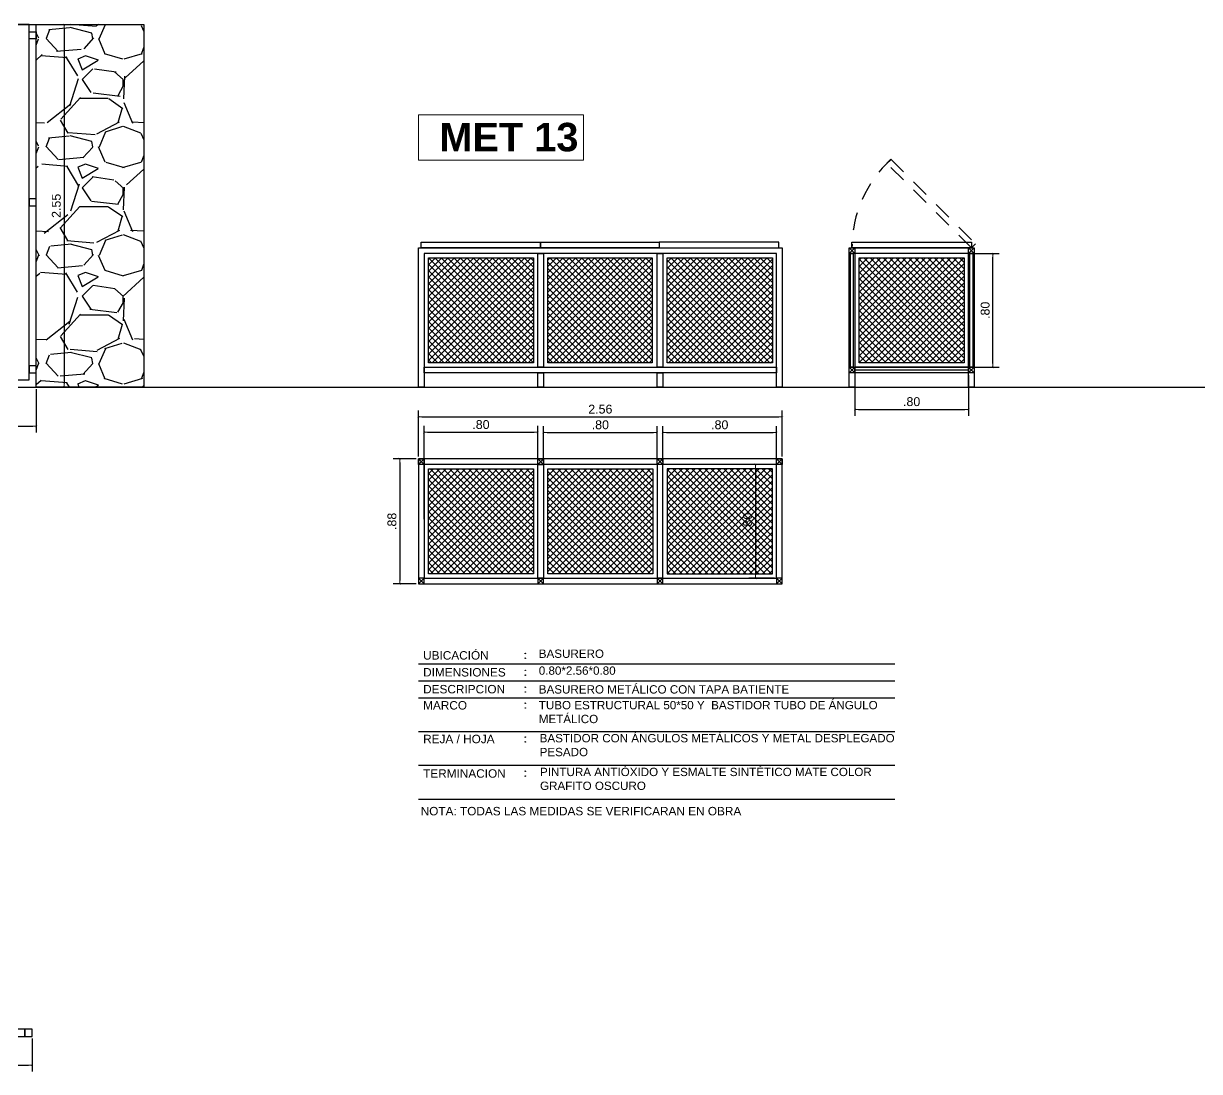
# Model space of a CAD drawing. Extents: x 465 to 637, y -105 to -61.
# Drawn here: x 560.63 to 568.9, y -83.52 to -76.15 of the extents above; entities that cross this region are included whole.
import ezdxf
from ezdxf.enums import TextEntityAlignment as Align

# ---------------------------------------------------------------- set-up
doc = ezdxf.new("R2010")
doc.units = 0
doc.linetypes.add('HIDDEN2', pattern=[0.1875, 0.125, -0.0625])
for name, color, linetype in [('0.1', 1, 'Continuous'), ('01', 1, 'Continuous'), ('ROT-02', 136, 'Continuous'), ('ROT-TXT', 2, 'Continuous')]:
    doc.layers.add(name, color=color, linetype=linetype)
doc.layers.add('A-Aberturas', color=2, linetype='Continuous', lineweight=18)
doc.layers.add('A-Cotas', color=1, linetype='Continuous', lineweight=5)
doc.styles.add('ARIAL', font='arial.ttf')
doc.styles.add('ROMANS', font='arial.ttf')
doc.styles.add('SANSSERIFBOLD', font='sasb____.pfb')
doc.dimstyles.new('ST-COTA-25', dxfattribs={"dimscale": 0.25, "dimtxt": 0.18, "dimasz": 0.1, "dimexe": 0.18, "dimexo": 0.0625, "dimgap": 0.09, "dimtad": 1, "dimzin": 4, "dimdsep": 46, "dimtxsty": 'ARIAL', "dimblk1": 'COTA_N', "dimblk2": 'COTA_N', "dimsah": 1, "dimcen": 0.09, "dimclrd": 8, "dimclre": 8, "dimclrt": 140, "dimadec": 0, "dimazin": 0, "dimtfac": 1, "dimtix": 1, "dimtmove": 0, "dimatfit": 3, "dimldrblk": 'COTA_N', "dimfxl": 0.18, "dimtolj": 1, "dimtzin": 0, "dimarcsym": 0})
pattern_1 = [(45, (-24.68206110793756, 28.89399060669226), (-0.02245064030267288, 0.02245064030267288), []), (135, (-24.68206110793756, 28.89399060669226), (-0.02245064030267288, -0.02245064030267288), [])]

# ---------------------------------------------------------------- blocks, each defined once
blk = doc.blocks.new('COTA_N')
for p, q in [((-1, 0), (0, 0)), ((0, 0.5), (0, -0.5))]:
    blk.add_line(p, q)
at = {"color": 3, "const_width": 0.065}
blk.add_lwpolyline([(0.1414213562373163, 0.1414213562373021), (0.2828427124746327, 0.2828427124746185), (0, 0), (-0.1414213562373021, -0.1414213562373021), (-0.2828427124746185, -0.2828427124746185)], dxfattribs=at)
blk = doc.blocks.new('*D174')
at = {"layer": 'A-Cotas', "color": 8, "lineweight": -2, "transparency": 16777216}
for p, q in [((559.3366757180729, -76.15944698722458), (560.959839525792, -76.15944698722458)), ((560.914839525792, -76.18444698722459), (560.914839525792, -78.68437910452148)), ((559.3366757180729, -78.70937910452149), (560.959839525792, -78.70937910452149))]:
    blk.add_line(p, q, dxfattribs=at)
at = {"layer": 'Defpoints', "color": 0, "transparency": 16777216}
for p in [(559.3210507180729, -76.15944698722458), (559.3210507180729, -78.70937910452149), (560.914839525792, -78.70937910452149)]:
    blk.add_point(p, dxfattribs=at)
at = {"layer": 'A-Cotas', "color": 8, "lineweight": -2, "transparency": 16777216, "xscale": 0.025, "yscale": 0.025, "zscale": 0.025}
for p, rotation in [((560.914839525792, -76.15944698722458), 90), ((560.914839525792, -78.70937910452149), 270)]:
    blk.add_blockref('COTA_N', p, dxfattribs=dict(at, rotation=rotation))
at = {"layer": 'A-Cotas', "transparency": 16777216, "insert": (560.8604287140593, -77.43441304587319), "char_height": 0.0625, "attachment_point": 5, "rotation": 90, "style": 'ARIAL'}
blk.add_mtext('\\A1;2.55', dxfattribs=at)
blk = doc.blocks.new('*D175')
at = {"layer": 'A-Cotas', "color": 8, "lineweight": -2, "transparency": 16777216}
for p, q in [((563.4472771294319, -79.63865553666254), (563.4472771294319, -78.98276439348234)), ((564.2472771294317, -79.63865553666191), (564.2472771294317, -78.98276439348234)), ((563.4722771294319, -79.02776439348234), (564.2222771294317, -79.02776439348234))]:
    blk.add_line(p, q, dxfattribs=at)
at = {"layer": 'Defpoints', "color": 0, "transparency": 16777216}
for p in [(564.2472771294317, -79.02776439348234), (563.4472771294319, -79.65428053666254), (564.2472771294317, -79.65428053666191)]:
    blk.add_point(p, dxfattribs=at)
at = {"layer": 'A-Cotas', "color": 8, "lineweight": -2, "transparency": 16777216, "xscale": 0.025, "yscale": 0.025, "zscale": 0.025, "rotation": 180}
blk.add_blockref('COTA_N', (563.4472771294319, -79.02776439348234), dxfattribs=at)
at = {"layer": 'A-Cotas', "color": 8, "lineweight": -2, "transparency": 16777216, "xscale": 0.025, "yscale": 0.025, "zscale": 0.025}
blk.add_blockref('COTA_N', (564.2472771294317, -79.02776439348234), dxfattribs=at)
at = {"layer": 'A-Cotas', "transparency": 16777216, "insert": (563.8472771294319, -78.97335358174973), "char_height": 0.0625, "attachment_point": 5, "style": 'ARIAL'}
blk.add_mtext('\\A1;.80', dxfattribs=at)
blk = doc.blocks.new('*D176')
at = {"layer": 'A-Cotas', "color": 8, "lineweight": -2, "transparency": 16777216}
for p, q in [((564.2872771294319, -79.2386555366625), (564.2872771294319, -78.98453216043531)), ((565.087277129432, -79.23865553666253), (565.087277129432, -78.98453216043531)), ((564.3122771294319, -79.02953216043531), (565.062277129432, -79.02953216043531))]:
    blk.add_line(p, q, dxfattribs=at)
at = {"layer": 'Defpoints', "color": 0, "transparency": 16777216}
for p in [(565.087277129432, -79.02953216043531), (564.2872771294319, -79.2542805366625), (565.087277129432, -79.25428053666253)]:
    blk.add_point(p, dxfattribs=at)
at = {"layer": 'A-Cotas', "color": 8, "lineweight": -2, "transparency": 16777216, "xscale": 0.025, "yscale": 0.025, "zscale": 0.025, "rotation": 180}
blk.add_blockref('COTA_N', (564.2872771294319, -79.02953216043531), dxfattribs=at)
at = {"layer": 'A-Cotas', "color": 8, "lineweight": -2, "transparency": 16777216, "xscale": 0.025, "yscale": 0.025, "zscale": 0.025}
blk.add_blockref('COTA_N', (565.087277129432, -79.02953216043531), dxfattribs=at)
at = {"layer": 'A-Cotas', "transparency": 16777216, "insert": (564.687277129432, -78.9751213487027), "char_height": 0.0625, "attachment_point": 5, "style": 'ARIAL'}
blk.add_mtext('\\A1;.80', dxfattribs=at)
blk = doc.blocks.new('*D177')
at = {"layer": 'A-Cotas', "color": 8, "lineweight": -2, "transparency": 16777216}
for p, q in [((565.127277129432, -79.23865553666255), (565.127277129432, -78.98453216043531)), ((565.9272771294319, -79.23865553666255), (565.9272771294319, -78.98453216043531)), ((565.1522771294319, -79.02953216043531), (565.9022771294319, -79.02953216043531))]:
    blk.add_line(p, q, dxfattribs=at)
at = {"layer": 'Defpoints', "color": 0, "transparency": 16777216}
for p in [(565.9272771294319, -79.02953216043531), (565.127277129432, -79.25428053666255), (565.9272771294319, -79.25428053666255)]:
    blk.add_point(p, dxfattribs=at)
at = {"layer": 'A-Cotas', "color": 8, "lineweight": -2, "transparency": 16777216, "xscale": 0.025, "yscale": 0.025, "zscale": 0.025, "rotation": 180}
blk.add_blockref('COTA_N', (565.127277129432, -79.02953216043531), dxfattribs=at)
at = {"layer": 'A-Cotas', "color": 8, "lineweight": -2, "transparency": 16777216, "xscale": 0.025, "yscale": 0.025, "zscale": 0.025}
blk.add_blockref('COTA_N', (565.9272771294319, -79.02953216043531), dxfattribs=at)
at = {"layer": 'A-Cotas', "transparency": 16777216, "insert": (565.5272771294319, -78.9751213487027), "char_height": 0.0625, "attachment_point": 5, "style": 'ARIAL'}
blk.add_mtext('\\A1;.80', dxfattribs=at)
blk = doc.blocks.new('*D178')
at = {"layer": 'A-Cotas', "color": 8, "lineweight": -2, "transparency": 16777216}
for p, q in [((565.9116521294321, -79.25428053666256), (565.732899514966, -79.25428053666256)), ((565.777899514966, -79.27928053666257), (565.777899514966, -80.02928053666257)), ((565.9116521294321, -80.05428053666257), (565.732899514966, -80.05428053666257))]:
    blk.add_line(p, q, dxfattribs=at)
at = {"layer": 'Defpoints', "color": 0, "transparency": 16777216}
for p in [(565.9272771294321, -79.25428053666256), (565.777899514966, -80.05428053666257), (565.9272771294321, -80.05428053666257)]:
    blk.add_point(p, dxfattribs=at)
at = {"layer": 'A-Cotas', "color": 8, "lineweight": -2, "transparency": 16777216, "xscale": 0.025, "yscale": 0.025, "zscale": 0.025}
for p, rotation in [((565.777899514966, -79.25428053666256), 90), ((565.777899514966, -80.05428053666257), 270)]:
    blk.add_blockref('COTA_N', p, dxfattribs=dict(at, rotation=rotation))
at = {"layer": 'A-Cotas', "transparency": 16777216, "insert": (565.7234887032332, -79.65428053666271), "char_height": 0.0625, "attachment_point": 5, "rotation": 90, "style": 'ARIAL'}
blk.add_mtext('\\A1;.80', dxfattribs=at)
blk = doc.blocks.new('*D179')
at = {"layer": 'A-Cotas', "color": 8, "lineweight": -2, "transparency": 16777216}
for p, q in [((566.4773006447525, -78.6250041045215), (566.4773006447525, -78.91170922785865)), ((567.2773006447526, -78.62500410452151), (567.2773006447526, -78.91170922785865)), ((566.5023006447525, -78.86670922785865), (567.2523006447526, -78.86670922785865))]:
    blk.add_line(p, q, dxfattribs=at)
at = {"layer": 'Defpoints', "color": 0, "transparency": 16777216}
for p in [(566.4773006447525, -78.6093791045215), (567.2773006447526, -78.60937910452151), (567.2773006447526, -78.86670922785865)]:
    blk.add_point(p, dxfattribs=at)
at = {"layer": 'A-Cotas', "color": 8, "lineweight": -2, "transparency": 16777216, "xscale": 0.025, "yscale": 0.025, "zscale": 0.025, "rotation": 180}
blk.add_blockref('COTA_N', (566.4773006447525, -78.86670922785865), dxfattribs=at)
at = {"layer": 'A-Cotas', "color": 8, "lineweight": -2, "transparency": 16777216, "xscale": 0.025, "yscale": 0.025, "zscale": 0.025}
blk.add_blockref('COTA_N', (567.2773006447526, -78.86670922785865), dxfattribs=at)
at = {"layer": 'A-Cotas', "transparency": 16777216, "insert": (566.8773006447525, -78.81229841612604), "char_height": 0.0625, "attachment_point": 5, "style": 'ARIAL'}
blk.add_mtext('\\A1;.80', dxfattribs=at)
blk = doc.blocks.new('*D180')
at = {"layer": 'A-Cotas', "color": 8, "lineweight": -2, "transparency": 16777216}
for p, q in [((563.4072771294319, -79.19865553666254), (563.4072771294319, -78.87439735814102)), ((563.4322771294319, -78.91939735814103), (565.9422771294319, -78.91939735814103)), ((565.9672771294319, -79.19865553666254), (565.9672771294319, -78.87439735814102))]:
    blk.add_line(p, q, dxfattribs=at)
at = {"layer": 'Defpoints', "color": 0, "transparency": 16777216}
for p in [(565.9672771294319, -78.91939735814103), (563.4072771294319, -79.21428053666254), (565.9672771294319, -79.21428053666254)]:
    blk.add_point(p, dxfattribs=at)
at = {"layer": 'A-Cotas', "color": 8, "lineweight": -2, "transparency": 16777216, "xscale": 0.025, "yscale": 0.025, "zscale": 0.025, "rotation": 180}
blk.add_blockref('COTA_N', (563.4072771294319, -78.91939735814103), dxfattribs=at)
at = {"layer": 'A-Cotas', "color": 8, "lineweight": -2, "transparency": 16777216, "xscale": 0.025, "yscale": 0.025, "zscale": 0.025}
blk.add_blockref('COTA_N', (565.9672771294319, -78.91939735814103), dxfattribs=at)
at = {"layer": 'A-Cotas', "transparency": 16777216, "insert": (564.6872771294319, -78.86498654640842), "char_height": 0.0625, "attachment_point": 5, "style": 'ARIAL'}
blk.add_mtext('\\A1;2.56', dxfattribs=at)
blk = doc.blocks.new('*D181')
at = {"layer": 'A-Cotas', "color": 8, "lineweight": -2, "transparency": 16777216}
for p, q in [((567.2929256447528, -77.76937910452152), (567.4940926057677, -77.76937910452152)), ((567.4490926057678, -78.54437910452151), (567.4490926057678, -77.79437910452152)), ((567.2929256447528, -78.56937910452152), (567.4940926057677, -78.56937910452152))]:
    blk.add_line(p, q, dxfattribs=at)
at = {"layer": 'Defpoints', "color": 0, "transparency": 16777216}
for p in [(567.2773006447528, -77.76937910452152), (567.4490926057678, -77.76937910452152), (567.2773006447528, -78.56937910452152)]:
    blk.add_point(p, dxfattribs=at)
at = {"layer": 'A-Cotas', "color": 8, "lineweight": -2, "transparency": 16777216, "xscale": 0.025, "yscale": 0.025, "zscale": 0.025}
for p, rotation in [((567.4490926057678, -77.76937910452152), 90), ((567.4490926057678, -78.56937910452152), 270)]:
    blk.add_blockref('COTA_N', p, dxfattribs=dict(at, rotation=rotation))
at = {"layer": 'A-Cotas', "transparency": 16777216, "insert": (567.394681794035, -78.16937910452165), "char_height": 0.0625, "attachment_point": 5, "rotation": 90, "style": 'ARIAL'}
blk.add_mtext('\\A1;.80', dxfattribs=at)
blk = doc.blocks.new('*D232')
at = {"layer": 'A-Cotas', "color": 8, "lineweight": -2, "transparency": 16777216}
for p, q in [((559.2710507180727, -78.72500410452149), (559.2710507180727, -79.02968829953831)), ((560.7193795572042, -78.72500410452152), (560.7193795572042, -79.02968829953831)), ((559.2960507180727, -78.9846882995383), (560.6943795572042, -78.9846882995383))]:
    blk.add_line(p, q, dxfattribs=at)
at = {"layer": 'Defpoints', "color": 0, "transparency": 16777216}
for p in [(559.2710507180727, -78.70937910452149), (560.7193795572042, -78.70937910452152), (560.7193795572042, -78.9846882995383)]:
    blk.add_point(p, dxfattribs=at)
at = {"layer": 'A-Cotas', "color": 8, "lineweight": -2, "transparency": 16777216, "xscale": 0.025, "yscale": 0.025, "zscale": 0.025, "rotation": 180}
blk.add_blockref('COTA_N', (559.2710507180727, -78.9846882995383), dxfattribs=at)
at = {"layer": 'A-Cotas', "color": 8, "lineweight": -2, "transparency": 16777216, "xscale": 0.025, "yscale": 0.025, "zscale": 0.025}
blk.add_blockref('COTA_N', (560.7193795572042, -78.9846882995383), dxfattribs=at)
at = {"layer": 'A-Cotas', "transparency": 16777216, "insert": (559.9952151376385, -78.9302774878057), "char_height": 0.0625, "attachment_point": 5, "style": 'ARIAL'}
blk.add_mtext('\\A1;1.45', dxfattribs=at)
blk = doc.blocks.new('*D234')
at = {"layer": 'A-Cotas', "color": 8, "lineweight": -2, "transparency": 16777216}
for p, q in [((563.3916521294321, -79.21428053666257), (563.2308550799385, -79.21428053666257)), ((563.2758550799384, -79.23928053666258), (563.2758550799384, -80.06928053666256)), ((563.3916521294321, -80.09428053666257), (563.2308550799385, -80.09428053666257))]:
    blk.add_line(p, q, dxfattribs=at)
at = {"layer": 'Defpoints', "color": 0, "transparency": 16777216}
for p in [(563.4072771294321, -79.21428053666257), (563.2758550799384, -80.09428053666257), (563.4072771294321, -80.09428053666257)]:
    blk.add_point(p, dxfattribs=at)
at = {"layer": 'A-Cotas', "color": 8, "lineweight": -2, "transparency": 16777216, "xscale": 0.025, "yscale": 0.025, "zscale": 0.025}
for p, rotation in [((563.2758550799384, -79.21428053666257), 90), ((563.2758550799384, -80.09428053666257), 270)]:
    blk.add_blockref('COTA_N', p, dxfattribs=dict(at, rotation=rotation))
at = {"layer": 'A-Cotas', "transparency": 16777216, "insert": (563.2214442682057, -79.65428053666271), "char_height": 0.0625, "attachment_point": 5, "rotation": 90, "style": 'ARIAL'}
blk.add_mtext('\\A1;.88', dxfattribs=at)
blk = doc.blocks.new('*D251')
at = {"layer": 'A-Cotas', "color": 8, "lineweight": -2, "transparency": 16777216}
for p, q in [((559.2410507182492, -83.2929975739717), (559.2410507182492, -83.52437710136105)), ((560.6893795572041, -83.2929975739717), (560.6893795572041, -83.52437710136105)), ((559.2660507182492, -83.47937710136105), (560.6643795572041, -83.47937710136105))]:
    blk.add_line(p, q, dxfattribs=at)
at = {"layer": 'Defpoints', "color": 0, "transparency": 16777216}
for p in [(559.2410507182492, -83.2773725739717), (560.6893795572041, -83.2773725739717), (560.6893795572041, -83.47937710136105)]:
    blk.add_point(p, dxfattribs=at)
at = {"layer": 'A-Cotas', "color": 8, "lineweight": -2, "transparency": 16777216, "xscale": 0.025, "yscale": 0.025, "zscale": 0.025, "rotation": 180}
blk.add_blockref('COTA_N', (559.2410507182492, -83.47937710136105), dxfattribs=at)
at = {"layer": 'A-Cotas', "color": 8, "lineweight": -2, "transparency": 16777216, "xscale": 0.025, "yscale": 0.025, "zscale": 0.025}
blk.add_blockref('COTA_N', (560.6893795572041, -83.47937710136105), dxfattribs=at)
at = {"layer": 'A-Cotas', "transparency": 16777216, "insert": (559.9652151377267, -83.42496628962844), "char_height": 0.0625, "attachment_point": 5, "style": 'ARIAL'}
blk.add_mtext('\\A1;1.45', dxfattribs=at)

msp = doc.modelspace()

# ---------------------------------------------------------------- hatches: boundary and pattern name
at = {"layer": '01'}
h = msp.add_hatch(dxfattribs=at)
h.set_pattern_fill('GRAVEL', color=252, scale=0.03)
h.set_pattern_definition([(228.0127875, (-24.10342110793759, 29.65599060669226), (-6.096000000478742, -6.857999999574536), [0.102516432, -10.1491450918695]), (184.969741, (-24.17200110793758, 29.57979060669226), (9.143999996382151, 0.7620000434093771), [0.1759214159999999, -17.41621466805718]), (132.5104471, (-24.34726110793758, 29.56455060669225), (7.620000003218247, -8.381999997073788), [0.124044456, -12.28041683823]), (267.273689, (-24.64444110793758, 29.37405060669226), (0.7620000015959174, 15.23999999991994), [0.1602013559999999, -15.85993122772139]), (292.83365418, (-24.65206110793758, 29.21403060669225), (-3.810000000319022, 9.143999999866637), [0.1570901099999999, -15.55194232360319]), (357.2736889999999, (-24.59110110793758, 29.06925060669226), (-15.23999999991994, 0.7620000015959184), [0.1602013559999999, -15.85993122772139]), (37.69424047, (-24.43108110793758, 29.06163060669225), (-9.905999999560768, -7.620000000570124), [0.211858098, -20.9739345942741]), (72.25532837, (-24.26344110793758, 29.19117060669226), (5.334000001433787, 16.76399999954366), [0.200015856, -19.8015769805715]), (121.42956562, (-24.20248110793758, 29.38167060669226), (-6.096000000864936, 9.905999999467806), [0.1607439, -15.9136637096136]), (175.2363583, (-24.28630110793758, 29.51883060669226), (8.381999999879858, -0.7620000013167768), [0.1835139839999999, -8.992181084999993]), (222.3974378, (-24.46918110793758, 29.53407060669226), (-9.143999999707397, -8.382000000319197), [0.237323376, -23.4950317536531]), (138.81407483, (-23.89006110793758, 29.36643060669225), (-5.333999999680052, 4.572000000371754), [0.08100136199999998, -8.0191697473032]), (171.4692344, (-23.95102110793758, 29.41977060669226), (9.906000000266896, -1.523999998271203), [0.154104594, -15.256391699112]), (225, (-24.10342110793759, 29.44263060669225), (-1.06581410364015e-16, -0.7620000000000717), [0.107762802, -0.9698679325284]), (203.19859051, (-24.15676110793758, 29.53407060669226), (3.810000000103827, 1.5239999997328), [0.05803239599999997, -5.745186710668195]), (291.80140949, (-24.21010110793758, 29.51121060669226), (-0.7620000001594487, 2.285999999946862), [0.082069686, -4.021425897]), (30.96375653, (-24.17962110793759, 29.43501060669226), (2.286000000055915, 1.523999999916338), [0.1332958979999999, -4.309889445872997]), (161.56505118, (-24.06532110793759, 29.50359060669226), (1.524000000039775, -0.761999999920126), [0.096386142, -2.3132694350484]), (16.389540334, (-24.65206110793758, 29.51121060669226), (7.620000000000044, 2.286000000000073), [0.1350264, -13.3676480017617]), (70.34617594, (-24.52252110793759, 29.54931060669226), (-3.048000000278794, -8.381999999901122), [0.113279682, -11.21466470346]), (293.19859051, (-24.06532110793759, 29.65599060669226), (-1.523999999733979, 3.810000000106585), [0.11606403, -5.687155076668195]), (343.6104596700001, (-24.01960110793759, 29.54931060669226), (-7.620000000159686, 2.285999999466858), [0.1350263999999999, -13.36764800176199]), (339.44395478, (-24.65206110793758, 29.03877060669226), (-3.809999999999958, 1.524000000000063), [0.1302105599999999, -6.380320293931797]), (294.7751406, (-24.53014110793758, 28.99305060669226), (-3.810000004535079, 8.381999997938177), [0.109101636, -10.801078014216]), (66.80140949, (-24.05770110793758, 28.89399060669226), (1.523999999760689, 3.810000000095791), [0.11606403, -5.687155076668199]), (17.35402464, (-24.01198110793758, 29.00067060669226), (-9.905999999802905, -3.048000000639739), [0.127734822, -12.64571279406]), (69.44395478, (-24.43108110793758, 28.89399060669226), (-1.524000000026538, -3.809999999989389), [0.06510527999999999, -6.445425573931801]), (101.309932474, (-24.10342110793759, 28.89399060669226), (-0.7620000000001199, 3.048000000000111), [0.03885437999999999, -3.8465984893578]), (165.963756532, (-24.11104110793758, 28.93209060669226), (2.285999999999854, -0.7619999999999594), [0.15709011, -2.9847163767207]), (186.00900596, (-24.26344110793758, 28.97019060669226), (7.61999999995961, 0.762000000398806), [0.1455800999999999, -14.41240945900109]), (303.69006753, (-24.17962110793759, 29.36643060669225), (-0.7620000001058906, 1.523999999947111), [0.109897164, -2.637532907904]), (353.15722659, (-24.11866110793758, 29.27499060669226), (12.9540000000797, -1.523999999321818), [0.191867028, -18.9948027195093]), (60.9453959, (-23.92816110793758, 29.25213060669225), (-3.048000000083906, -5.333999999952076), [0.078452472, -7.766817695432999]), (90, (-23.89006110793758, 29.32071060669226), (-0.7619999999999999, 0.7619999999999999), [0.04572, -0.7162799999999999]), (120.25643716, (-24.27868110793758, 28.99305060669226), (3.047999999627149, -5.334000000212939), [0.105860088, -10.48018223196]), (48.01278749999999, (-24.33202110793759, 29.08449060669226), (6.096000000502602, 6.857999999553061), [0.205032864, -10.0466286598695]), (0, (-24.19486110793758, 29.23689060669226), (0.7619999999999999, 0.7619999999999999), [0.19812, -0.5638799999999999]), (325.3048465, (-23.99674110793758, 29.23689060669226), (7.620000002886459, -5.333999995876373), [0.120482868, -11.927795017242]), (254.0546040999999, (-23.89768110793758, 29.16831060669226), (-0.761999999946767, -3.048000000013424), [0.110948724, -5.4364950116316]), (207.64597536, (-23.92816110793758, 29.06163060669225), (-14.478000000532, -7.619999998989226), [0.1806435299999999, -17.88373932688139]), (175.42607874, (-24.08818110793758, 28.97781060669226), (-9.905999999999649, 0.7619999999998434), [0.191108838, -18.919753936872])])
h.paths.add_polyline_path([(560.7193795572042, -76.15944698722456), (561.4760647160507, -76.15944698722456), (561.4760647160507, -78.70937910452149), (560.7193795572042, -78.70937910452149)])
h = msp.add_hatch(dxfattribs=at)
h.set_pattern_fill('ANSI37', color=252, scale=0.01)
h.set_pattern_definition([(45, (-24.68206110793756, 28.88399060669227), (-0.02245064030267288, 0.02245064030267288), []), (135, (-24.68206110793756, 28.88399060669227), (-0.02245064030267288, -0.02245064030267288), [])])
h.paths.add_polyline_path([(563.4772771294319, -77.79937910452149), (564.217277129432, -77.79937910452149), (564.217277129432, -78.53937910452149), (563.4772771294319, -78.53937910452149)])
h.paths.add_polyline_path([(564.3172771294319, -77.79937910452149), (565.052277129432, -77.79937910452149), (565.052277129432, -78.53937910452149), (564.3172771294319, -78.53937910452149)])
h.paths.add_polyline_path([(565.1572771294319, -77.79937910452155), (565.897277129432, -77.79937910452155), (565.897277129432, -78.53937910452154), (565.1572771294319, -78.53937910452154)])
h = msp.add_hatch(dxfattribs=at)
h.set_pattern_fill('ANSI37', color=252, scale=0.01)
h.set_pattern_definition(pattern_1)
h.paths.add_polyline_path([(566.5073006447525, -77.79937910452149), (567.2473006447526, -77.79937910452149), (567.2473006447526, -78.53937910452149), (566.5073006447525, -78.53937910452149)])
h = msp.add_hatch(dxfattribs=at)
h.set_pattern_fill('ANSI37', color=252, scale=0.01)
h.set_pattern_definition(pattern_1)
h.paths.add_polyline_path([(563.4772771294319, -79.28428053666252), (564.2172771294319, -79.28428053666217), (564.2172771294319, -80.02428053666179), (563.4772771294319, -80.02428053666215)])
h.paths.add_polyline_path([(564.3172771294322, -79.2842805366633), (565.0572771294322, -79.28428053666295), (565.0572771294322, -80.02428053666257), (564.3172771294322, -80.02428053666293)])
h.paths.add_polyline_path([(565.8972771294319, -79.28428053666252), (565.1572771294319, -79.28428053666217), (565.1572771294319, -80.02428053666179), (565.8972771294319, -80.02428053666215)])

# ---------------------------------------------------------------- linework, layer by layer
at = {"color": 1, "linetype": 'HIDDEN2'}
msp.add_lwpolyline([(566.7316152198033, -77.1071251370772), (567.3255849160001, -77.70109483327404), (567.2973006447527, -77.72937910452144), (566.7033309485558, -77.13540940832466)], close=True, dxfattribs=at)
at = {"color": 2}
msp.add_lwpolyline([(563.4072771294319, -77.72937910452148), (565.9672771294319, -77.72937910452148), (565.9672771294319, -78.70937910452149), (565.9272771294319, -78.70937910452149), (565.9272771294319, -77.76937910452149), (563.4472771294319, -77.76937910452149), (563.4472771294319, -78.70937910452149), (563.4072771294319, -78.70937910452149), (563.4072771294319, -77.72937910452148)], dxfattribs=at)
for points in [[(563.4272771294319, -77.68937910452154), (564.267277129432, -77.68937910452145), (564.267277129432, -77.72937910452141), (563.4272771294319, -77.7293791045215)], [(564.267277129432, -77.68937910452145), (565.1022771294319, -77.68937910452145), (565.1022771294319, -77.72937910452141), (564.267277129432, -77.72937910452141)], [(565.942277129432, -77.68937910452154), (565.1022771294319, -77.68937910452145), (565.1022771294319, -77.72937910452141), (565.942277129432, -77.7293791045215)], [(566.4573006447525, -77.68937910452154), (567.2973006447527, -77.68937910452145), (567.2973006447527, -77.72937910452141), (566.4573006447525, -77.7293791045215)], [(564.247277129432, -78.56937910452149), (564.247277129432, -77.76937910452149), (564.2872771294319, -77.76937910452149), (564.2872771294319, -78.56937910452149)], [(565.087277129432, -78.56937910452154), (565.087277129432, -77.76937910452155), (565.127277129432, -77.76937910452155), (565.127277129432, -78.56937910452154)], [(563.4472771294319, -78.56937910452149), (565.9272771294319, -78.56937910452149), (565.9272771294319, -78.6093791045215), (563.4472771294319, -78.6093791045215)], [(564.247277129432, -78.7093791045215), (564.247277129432, -78.60937910452151), (564.2872771294319, -78.60937910452151), (564.2872771294319, -78.7093791045215)], [(565.087277129432, -78.70937910452156), (565.087277129432, -78.60937910452157), (565.127277129432, -78.60937910452157), (565.127277129432, -78.70937910452156)], [(563.4072771294319, -80.09428053666254), (565.9672771294319, -80.09428053666254), (565.9672771294319, -79.21428053666254), (563.4072771294319, -79.21428053666254)], [(563.4472771294319, -80.05428053666255), (565.9272771294319, -80.05428053666255), (565.9272771294319, -79.25428053666253), (563.4472771294319, -79.25428053666253)], [(564.2872771294319, -80.0542805366625), (564.2472771294318, -80.05428053666216), (564.2472771294316, -79.25428053666216), (564.2872771294316, -79.2542805366625)], [(565.0872771294319, -80.05428053666255), (565.127277129432, -80.05428053666255), (565.1272771294322, -79.25428053666255), (565.0872771294322, -79.25428053666255)], [(559.3210507180726, -83.27737257414842), (560.6393795572042, -83.27737257414842), (560.6393795572042, -83.22737257414838), (559.3210507180726, -83.22737257414838)]]:
    msp.add_lwpolyline(points, close=True, dxfattribs=at)
at = {"color": 1}
msp.add_lwpolyline([(566.4373006447526, -77.72937910452148), (567.3173006447525, -77.72937910452148), (567.3173006447525, -78.70937910452149), (567.2773006447526, -78.70937910452149), (567.2773006447526, -77.76937910452149), (566.4773006447525, -77.76937910452149), (566.4773006447525, -78.70937910452149), (566.4373006447526, -78.70937910452149), (566.4373006447526, -77.72937910452148)], dxfattribs=at)
at = {"color": 3}
for points in [[(566.4773006447527, -77.76937910452187), (566.4373006447528, -77.76937910452153), (566.4373006447528, -77.72937910452154), (566.4773006447527, -77.72937910452188)], [(567.3173006447528, -77.76937910452187), (567.2773006447528, -77.76937910452153), (567.2773006447528, -77.72937910452154), (567.3173006447528, -77.72937910452188)], [(566.4669772240866, -78.56937910452172), (566.4476240654188, -78.56937910452172), (566.4476240654193, -77.7693791045217), (566.4669772240871, -77.7693791045217)], [(567.3069772240868, -78.56937910452139), (567.2876240654191, -78.56937910452139), (567.2876240654195, -77.76937910452138), (567.3069772240874, -77.76937910452138)], [(566.4773006447527, -78.60937910452188), (566.4373006447528, -78.60937910452154), (566.4373006447528, -78.56937910452154), (566.4773006447527, -78.56937910452189)], [(566.4773006447527, -78.5693791045215), (566.4773006447527, -78.58873226318926), (567.2773006447526, -78.58873226318924), (567.2773006447526, -78.56937910452149)], [(567.3173006447528, -78.60937910452188), (567.2773006447528, -78.60937910452154), (567.2773006447528, -78.56937910452154), (567.3173006447528, -78.56937910452189)], [(563.4472771294319, -79.25428053666253), (563.4072771294319, -79.25428053666253), (563.4072771294319, -79.21428053666254), (563.4472771294319, -79.21428053666254)], [(564.2872771294319, -79.25428053666211), (564.247277129432, -79.25428053666177), (564.247277129432, -79.21428053666178), (564.2872771294319, -79.21428053666212)], [(565.127277129432, -79.25428053666253), (565.087277129432, -79.25428053666253), (565.087277129432, -79.21428053666254), (565.127277129432, -79.21428053666254)], [(565.9672771294319, -79.25428053666253), (565.9272771294319, -79.25428053666253), (565.9272771294319, -79.21428053666254), (565.9672771294319, -79.21428053666254)], [(563.4072771294319, -80.09428053666254), (563.4472771294319, -80.09428053666254), (563.4472771294319, -80.05428053666255), (563.4072771294319, -80.05428053666255)], [(564.247277129432, -80.09428053666177), (564.2872771294319, -80.09428053666211), (564.2872771294319, -80.05428053666212), (564.247277129432, -80.05428053666178)], [(565.087277129432, -80.09428053666254), (565.127277129432, -80.09428053666254), (565.127277129432, -80.05428053666255), (565.087277129432, -80.05428053666255)], [(565.9272771294319, -80.09428053666254), (565.9672771294319, -80.09428053666254), (565.9672771294319, -80.05428053666255), (565.9272771294319, -80.05428053666255)]]:
    msp.add_lwpolyline(points, close=True, dxfattribs=at)
for points in [[(566.4373006447528, -77.7693791045217), (566.4773006447527, -77.72937910452171)], [(566.4373006447528, -77.72937910452171), (566.4773006447527, -77.7693791045217)], [(567.2773006447528, -77.7693791045217), (567.3173006447528, -77.72937910452171)], [(567.2773006447528, -77.72937910452171), (567.3173006447528, -77.7693791045217)], [(566.4373006447528, -78.60937910452171), (566.4773006447527, -78.56937910452172)], [(566.4373006447528, -78.56937910452172), (566.4773006447527, -78.60937910452171)], [(567.2773006447528, -78.60937910452171), (567.3173006447528, -78.56937910452172)], [(567.2773006447528, -78.56937910452172), (567.3173006447528, -78.60937910452171)], [(563.4072771294319, -79.25428053666253), (563.4472771294319, -79.21428053666254)], [(563.4072771294319, -79.21428053666254), (563.4472771294319, -79.25428053666253)], [(564.247277129432, -79.25428053666194), (564.2872771294319, -79.21428053666195)], [(564.247277129432, -79.21428053666195), (564.2872771294319, -79.25428053666194)], [(565.087277129432, -79.25428053666253), (565.127277129432, -79.21428053666254)], [(565.087277129432, -79.21428053666254), (565.127277129432, -79.25428053666253)], [(565.9272771294319, -79.25428053666253), (565.9672771294319, -79.21428053666254)], [(565.9272771294319, -79.21428053666254), (565.9672771294319, -79.25428053666253)], [(563.4072771294319, -80.09428053666254), (563.4472771294319, -80.05428053666255)], [(563.4072771294319, -80.05428053666255), (563.4472771294319, -80.09428053666254)], [(564.247277129432, -80.09428053666194), (564.2872771294319, -80.05428053666195)], [(564.247277129432, -80.05428053666195), (564.2872771294319, -80.09428053666194)], [(565.087277129432, -80.09428053666254), (565.127277129432, -80.05428053666255)], [(565.087277129432, -80.05428053666255), (565.127277129432, -80.09428053666254)], [(565.9272771294319, -80.09428053666254), (565.9672771294319, -80.05428053666255)], [(565.9272771294319, -80.05428053666255), (565.9672771294319, -80.09428053666254)]]:
    msp.add_lwpolyline(points, dxfattribs=at)
at = {"color": 1}
for points in [[(563.4772771294319, -77.79937910452149), (564.217277129432, -77.79937910452149), (564.217277129432, -78.53937910452149), (563.4772771294319, -78.53937910452149)], [(564.3172771294319, -77.79937910452149), (565.052277129432, -77.79937910452149), (565.052277129432, -78.53937910452149), (564.3172771294319, -78.53937910452149)], [(565.1572771294319, -77.79937910452155), (565.897277129432, -77.79937910452155), (565.897277129432, -78.53937910452154), (565.1572771294319, -78.53937910452154)], [(566.5073006447525, -77.79937910452149), (567.2473006447526, -77.79937910452149), (567.2473006447526, -78.53937910452149), (566.5073006447525, -78.53937910452149)], [(566.4773006447525, -78.56937910452149), (567.2773006447526, -78.56937910452149), (567.2773006447526, -78.6093791045215), (566.4773006447525, -78.6093791045215)], [(563.4772771294319, -79.28428053666252), (564.2172771294319, -79.28428053666217), (564.2172771294319, -80.02428053666179), (563.4772771294319, -80.02428053666215)], [(564.3172771294322, -79.2842805366633), (565.0572771294322, -79.28428053666295), (565.0572771294322, -80.02428053666257), (564.3172771294322, -80.02428053666293)], [(565.8972771294319, -79.28428053666252), (565.1572771294319, -79.28428053666217), (565.1572771294319, -80.02428053666179), (565.8972771294319, -80.02428053666215)]]:
    msp.add_lwpolyline(points, close=True, dxfattribs=at)
at = {"color": 1, "linetype": 'HIDDEN2'}
msp.add_arc((567.2973006447527, -77.72937910452144), 0.8400000000001531, 132.2705973632241, 180.0000000000029, dxfattribs=at)
at = {"layer": '0.1'}
for p, q in [((563.4072771294319, -80.65733619448855), (566.7593181363187, -80.65733619448855)), ((563.4072771294319, -80.77619333734543), (566.7593181363187, -80.77619333734543)), ((563.4072771294319, -80.89505048020229), (566.7593181363187, -80.89505048020223)), ((563.4072771294319, -81.13276476591656), (566.7593181363187, -81.13276476591656)), ((563.4072771294319, -81.13276476591656), (566.7593181363187, -81.13276476591656)), ((563.4072771294319, -81.37047905163112), (566.7593181363187, -81.37047905163107)), ((563.4072771294319, -81.37047905163038), (566.7593181363187, -81.37047905163033)), ((563.4072771294319, -81.37047905163107), (566.7593181363187, -81.37047905163107)), ((563.4072771294319, -81.37047905163038), (566.7593181363187, -81.37047905163033)), ((563.4072771294319, -81.60819333734491), (566.7593181363187, -81.60819333734474))]:
    msp.add_line(p, q, dxfattribs=at)
at = {"layer": '0.1', "color": 5}
msp.add_lwpolyline([(524.0142569451326, -78.70937910452149), (631.860890956495, -78.70937910452149)], dxfattribs=at)
at = {"layer": '01'}
for points in [[(559.3210507180727, -78.65937910452146), (560.6693795572043, -78.65937910452146), (560.6693795572043, -76.15944698722456), (559.3210507180727, -76.15944698722456)], [(560.7193795572042, -76.15944698722456), (561.4760647160507, -76.15944698722456), (561.4760647160507, -78.70937910452149), (560.7193795572042, -78.70937910452149)], [(560.7193795572042, -76.25944698722456), (560.6693795572043, -76.25944698722456), (560.6693795572043, -76.20944698722455), (560.7193795572042, -76.20944698722455)], [(560.7193795572042, -77.384413045873), (560.6693795572043, -77.384413045873), (560.6693795572043, -77.43441304587301), (560.7193795572042, -77.43441304587301)], [(560.7193795572042, -78.55937910452145), (560.6693795572043, -78.55937910452145), (560.6693795572043, -78.60937910452147), (560.7193795572042, -78.60937910452147)], [(560.6393795572042, -83.27737257414842), (560.6893795572041, -83.27737257414842), (560.6893795572041, -83.22737257414838), (560.6393795572042, -83.22737257414838)]]:
    msp.add_lwpolyline(points, close=True, dxfattribs=at)
at = {"layer": 'A-Cotas', "color": 1}
msp.add_lwpolyline([(563.4072771294319, -77.11209189038073), (564.5688577855066, -77.11209189038073), (564.5688577855066, -76.7951169608682), (563.4072771294319, -76.7951169608682)], close=True, dxfattribs=at)
at = {"layer": 'ROT-02'}
msp.add_line((563.4072771294319, -80.89505048020229), (566.7593181363187, -80.89505048020229), dxfattribs=at)
at = {"layer": 'ROT-TXT'}
for centre in [(564.1594558602236, -80.58339986599239), (564.1594558602236, -80.6172166640859), (564.1594558602236, -80.70225700884927), (564.1594558602236, -80.73607380694278), (564.1594558602236, -80.82111415170615), (564.1594558602236, -80.85493094979967), (564.1594558602236, -80.93376029536589), (564.1594558602236, -80.96757709345943), (564.1594558602236, -81.17183678097834), (564.1594558602236, -81.20565357907142), (564.1594558602254, -81.4122641698088), (564.1594558602236, -81.44608096790483)]:
    msp.add_circle(centre, 0.001990172831225102, dxfattribs=at)

# ---------------------------------------------------------------- texts
at = {"layer": 'A-Aberturas', "style": 'SANSSERIFBOLD'}
msp.add_text('MET 13', height=0.2, dxfattribs=at).set_placement((563.5550391250246, -77.05051887930529))
at = {"layer": 'ROT-TXT', "style": 'ROMANS'}
for s, p in [('UBICACIÓN', (563.4405625347156, -80.59701825975051)), ('DIMENSIONES', (563.4405625347156, -80.7158754026074)), ('DESCRIPCION', (563.4405625347156, -80.83473254546425)), ('MARCO', (563.4405625347156, -80.94834641281918)), ('REJA / HOJA', (563.4405625347156, -81.18533430385261)), ('TERMINACION', (563.4405625347167, -81.42799368549635))]:
    msp.add_text(s, height=0.05942857142856384, dxfattribs=at).set_placement(p, align=Align.MIDDLE_LEFT)
for s, height, p in [('BASURERO', 0.0585, (564.2542878912067, -80.61446504738211)), ('0.80*2.56*0.80', 0.0585, (564.2542878912067, -80.733322190239)), ('BASURERO METÁLICO CON TAPA BATIENTE', 0.0585, (564.2542878912067, -80.86553349290494)), ('NOTA: TODAS LAS MEDIDAS SE VERIFICARAN EN OBRA', 0.05942857142856384, (563.4232797298441, -81.72254167748667))]:
    msp.add_text(s, height=height, dxfattribs=at).set_placement(p)
at = {"layer": 'ROT-TXT', "char_height": 0.0585, "attachment_point": 1, "style": 'ROMANS'}
for s, insert, width in [('\\pxsm1;TUBO ESTRUCTURAL 50*50 Y  BASTIDOR TUBO DE ÁNGULO METÁLICO', (564.2542878912067, -80.91769726134714), 2.38680455418513), ('BASTIDOR CON ÁNGULOS METÁLICOS Y METAL DESPLEGADO PESADO', (564.2603533755176, -81.15025076166717), 2.498964760800974), ('PINTURA ANTIÓXIDO Y ESMALTE SINTÉTICO MATE COLOR GRAFITO OSCURO', (564.2630497522026, -81.3876654048112), 2.498725333788818)]:
    msp.add_mtext(s, dxfattribs=dict(at, insert=insert, width=width))

# ---------------------------------------------------------------- dimensions: what is measured, and where the dimension line sits
at = {"layer": 'A-Cotas'}
for base, p1, p2, picture, middle in [((560.914839525792, -78.70937910452149), (559.3210507180727, -76.15944698722456), (559.3210507180727, -78.70937910452146), '*D174', (560.8604287140593, -77.43441304587319)), ((567.4490926057678, -77.76937910452152), (567.2773006447526, -78.56937910452149), (567.2773006447526, -77.76937910452149), '*D181', (567.394681794035, -78.16937910452165)), ((563.2758550799384, -80.09428053666257), (563.4072771294319, -79.21428053666254), (563.4072771294319, -80.09428053666254), '*D234', (563.2214442682057, -79.65428053666271)), ((565.777899514966, -80.05428053666257), (565.9272771294319, -79.25428053666253), (565.9272771294319, -80.05428053666255), '*D178', (565.7234887032332, -79.65428053666271))]:
    dim = msp.add_linear_dim(base=base, p1=p1, p2=p2, angle=90, dimstyle='ST-COTA-25', override={"dimtxt": 0.25, "dimclrt": 256}, dxfattribs=at)
    dim.commit()
    dim.dimension.update_dxf_attribs({"geometry": picture, "text_midpoint": middle})
for base, p1, p2, picture, middle in [((567.2773006447526, -78.86670922785865), (566.4773006447525, -78.6093791045215), (567.2773006447526, -78.60937910452151), '*D179', (566.8773006447525, -78.81229841612604)), ((560.7193795572042, -78.9846882995383), (559.2710507180727, -78.70937910452149), (560.7193795572042, -78.70937910452152), '*D232', (559.9952151376385, -78.9302774878057)), ((565.9672771294319, -78.91939735814103), (563.4072771294319, -79.21428053666254), (565.9672771294319, -79.21428053666254), '*D180', (564.6872771294319, -78.86498654640842)), ((564.2472771294317, -79.02776439348234), (563.4472771294319, -79.65428053666254), (564.2472771294317, -79.65428053666191), '*D175', (563.8472771294319, -78.97335358174973)), ((565.087277129432, -79.02953216043531), (564.2872771294319, -79.2542805366625), (565.087277129432, -79.25428053666253), '*D176', (564.687277129432, -78.9751213487027)), ((565.9272771294319, -79.02953216043531), (565.127277129432, -79.25428053666255), (565.9272771294319, -79.25428053666255), '*D177', (565.5272771294319, -78.9751213487027)), ((560.6893795572041, -83.47937710136105), (559.2410507182492, -83.2773725739717), (560.6893795572041, -83.2773725739717), '*D251', (559.9652151377267, -83.42496628962844))]:
    dim = msp.add_linear_dim(base=base, p1=p1, p2=p2, dimstyle='ST-COTA-25', override={"dimtxt": 0.25, "dimclrt": 256}, dxfattribs=at)
    dim.commit()
    dim.dimension.update_dxf_attribs({"geometry": picture, "text_midpoint": middle})

doc.saveas('drawing.dxf')
